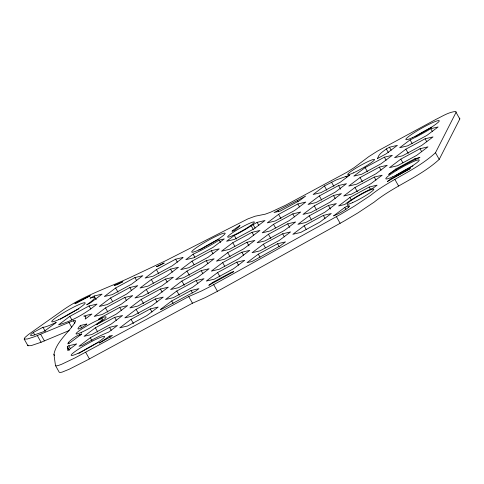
<?xml version="1.0" encoding="UTF-8"?>
<svg xmlns="http://www.w3.org/2000/svg" width="484" height="484" viewBox="0 0 484 484"><rect width="100%" height="100%" fill="white"/><g stroke="black" fill="none" stroke-linecap="round" stroke-linejoin="round"><path stroke-width="0.73" d="M24.2 339.102L24.914 337.523L28.465 334.498L64.106 309.306C84.797 295.131 109.082 287.46 131.594 276.824L165.77 260.682L247.82 218.919L255.147 216.209L265.274 214.164L270.489 212.258L285.354 205.343L346.586 172.419L354.282 167.579L368.657 156.719L377.459 151.099L436.102 119.3C442.467 116.239 448.783 111.979 455.964 111.459L456.055 112.361L459.8 118.997L439.224 159.381C420.118 176.993 394.399 185.723 374.174 202.124L357.839 212.948L344.584 220.819L217.437 291.308L205.343 297.569L192.481 303.202L86.509 360.459L69.139 369.274L62.152 372.105L60.052 372.541L59.23 372.244L55.472 365.535L53.936 354.342C56.44 341.232 69.073 332.532 75.595 321.412L75.45 320.529L74.724 320.487L71.553 321.394L34.08 336.876L27.4 338.994L24.2 339.102L27.945 345.739L31.145 345.636L41.092 342.261L69.26 330.505M27.945 345.739L27.963 345.086M68.438 342.388L67.796 343.894L70.495 342.436L81.79 333.93C76.793 335.382 72.104 338.673 68.438 342.388L69.115 343.598M55.491 365.601L56.307 365.904L58.407 365.468L61.686 364.258L74.681 358.069L188.742 296.559L201.604 290.932L210.365 286.486L340.839 214.182L354.094 206.311L370.435 195.488C390.661 179.08 416.379 170.35 435.485 152.738L456.055 112.361M80.308 325.526C72.703 333.603 85.874 325.423 86.86 323.977L80.308 325.526L81.669 327.946M33.348 332.46L32.126 333.458A19.1 2.081 -29.4 0 0 30.565 335.291L31.006 335.69L32.367 335.575L43.766 331.643L56.295 322.465L55.793 322.586A29.941 3.261 -29.4 0 1 42.967 327.263L33.348 332.46L34.709 334.874M69.865 316.336L58.57 324.843C72.679 320.886 85.704 313.342 97 304.073L89.08 305.948L69.865 316.336L71.904 319.954M115.64 287.992L104.338 296.504L112.258 294.629L131.539 284.205L142.84 275.698L134.921 277.574L115.64 287.992L118.023 292.215M110.57 297.944L99.268 306.457L107.188 304.581L126.469 294.157L137.771 285.651L129.851 287.526L110.57 297.944L112.609 301.568M105.5 307.897L94.198 316.403L102.118 314.527L121.399 304.109L132.701 295.603L124.781 297.478L105.5 307.897L107.884 312.119M156.405 269.57L145.109 278.076L153.029 276.201L172.243 265.819L183.121 257.621A29.941 3.261 -29.4 0 1 182.583 257.536L175.625 259.182L156.405 269.57L158.788 273.793M151.335 279.516L140.039 288.028L147.959 286.153L167.174 275.771L178.475 267.259L170.556 269.134L151.335 279.516L153.38 283.14M95.36 327.795L84.059 336.307L91.978 334.432L111.26 324.014L122.561 315.501L114.641 317.377L95.36 327.795L97.738 332.024M146.265 289.468L134.969 297.981L142.889 296.105L162.104 285.717L173.405 277.211L165.486 279.087L146.265 289.468L148.648 293.697M193.134 254.173L185.814 259.684L193.733 257.809L213.014 247.391L224.273 238.902L219.179 240.1A29.941 3.261 -29.4 0 1 193.134 254.173L194.834 257.192M90.29 337.747L78.989 346.26L82.044 345.534A29.941 3.261 -29.4 0 1 108.573 332.169L117.485 325.454L109.572 327.329L90.29 337.747L91.99 340.766M141.195 299.421L129.9 307.933L137.819 306.057L157.034 295.67L168.329 287.163L160.416 289.039L141.195 299.421L143.579 303.643M192.039 261.13L180.744 269.636L188.663 267.761L207.945 257.343L219.24 248.83L211.32 250.706L192.039 261.13L194.084 264.748M136.125 309.373L124.83 317.885L132.743 316.01L151.964 305.622L163.259 297.109L155.346 298.985L136.125 309.373L138.509 313.596M186.969 271.082L175.674 279.589L183.587 277.713L202.869 267.295L214.17 258.783L206.251 260.658L186.969 271.082L189.353 275.305M234.304 235.448L226.579 241.262L234.498 239.386L253.719 228.999L265.014 220.492L257.095 222.368L251.214 225.762A19.166 2.087 -29.4 0 1 234.304 235.448L236.343 239.066M131.055 319.325L119.754 327.831L127.673 325.956L146.894 315.574L158.189 307.062L150.27 308.937L131.055 319.325L133.439 323.548M181.899 281.029L170.604 289.541L178.517 287.665L197.799 277.247L209.1 268.735L201.181 270.61L181.899 281.029L184.283 285.257M232.81 242.702L221.509 251.214L229.428 249.339L248.643 238.951L259.944 230.444L252.025 232.32L232.81 242.702L234.849 246.326M176.829 290.981L165.528 299.493L173.447 297.618L192.729 287.2L204.03 278.687L196.111 280.563L176.829 290.981L179.213 295.21M227.74 252.654L216.439 261.166L224.358 259.291L243.573 248.903L254.874 240.397L246.955 242.272L227.74 252.654L230.118 256.877M278.584 214.364L267.283 222.87L275.202 220.994L294.484 210.576L305.785 202.064L297.866 203.939L278.584 214.364L280.962 218.587M171.759 300.933L160.458 309.445L162.031 309.07L195.802 291.017L198.96 288.639L191.041 290.515L171.759 300.933L173.121 303.347M222.67 262.606L211.369 271.113L219.288 269.237L238.503 258.855L249.804 250.343L241.885 252.218L222.67 262.606L224.709 266.224M273.514 224.31L262.213 232.822L270.132 230.947L289.414 220.529L300.709 212.016L292.796 213.892L273.514 224.31L275.553 227.934M324.419 185.983L313.124 194.495L321.043 192.62L340.258 182.232L349.726 175.099A19.166 2.087 -29.4 0 1 345.993 176.442L336.162 179.969L324.419 185.983L326.803 190.212M217.594 272.559L206.299 281.065L214.218 279.189L233.433 268.808L244.735 260.295L236.815 262.171L217.594 272.559L219.978 276.781M268.445 234.262L257.143 242.774L265.063 240.899L284.344 230.481L295.639 221.968L287.726 223.844L268.445 234.262L270.822 238.491M319.349 195.935L308.054 204.448L315.967 202.572L335.188 192.184L346.483 183.678L338.57 185.553L319.349 195.935L321.733 200.158M263.369 244.214L252.073 252.727L259.993 250.851L279.274 240.427L290.569 231.921L282.65 233.796L263.369 244.214L265.413 247.838M314.279 205.888L302.984 214.4L310.897 212.524L330.118 202.137L341.414 193.624L333.494 195.5L314.279 205.888L316.663 210.11M365.124 167.597L353.828 176.103L361.742 174.228L381.023 163.81L392.324 155.297L384.405 157.173L365.124 167.597L367.507 171.82M258.299 254.167L247.003 262.679L252.122 261.463L279.994 246.017L285.499 241.873L277.58 243.748L258.299 254.167L260.005 257.185M309.209 215.84L297.908 224.346L305.827 222.471L325.048 212.089L336.344 203.576L328.424 205.452L309.209 215.84L311.593 220.063M360.054 177.543L348.752 186.056L356.672 184.18L375.953 173.762L387.254 165.25L379.335 167.125L360.054 177.543L362.437 181.772M410.099 139.87L399.663 147.729L407.582 145.853L426.797 135.466L438.099 126.959L430.784 128.69A26.832 2.922 -29.4 0 1 410.099 139.87L412.138 143.488M304.14 225.792L292.838 234.298L300.758 232.423L319.978 222.041L331.274 213.529L323.354 215.404L304.14 225.792L306.178 229.41M354.984 187.496L343.682 196.008L351.602 194.132L370.883 183.714L382.185 175.202L374.265 177.077L354.984 187.496L357.367 191.724M405.894 149.169L394.593 157.681L402.513 155.806L421.727 145.418L433.029 136.911L425.109 138.787L405.894 149.169L408.272 153.392M349.914 197.448L338.612 205.96L344.911 204.466A19.166 2.087 -29.4 0 1 371.258 188.893L373.364 187.98L377.115 185.154L369.195 187.03L349.914 197.448L351.275 199.862M400.825 159.121L389.523 167.627L397.443 165.752L416.657 155.37L427.959 146.858L420.039 148.733L400.825 159.121L402.863 162.739M344.844 207.4L333.543 215.906C339.199 213.559 345.038 210.419 349.678 206.317L349.248 205.803L347.73 205.839L344.844 207.4L345.86 209.209M395.749 169.073L388.664 174.409A26.832 2.922 -29.4 0 1 419.937 157.512L414.969 158.685L395.749 169.073L396.432 170.277M386.323 148.927C383.249 151.45 379.081 153.682 377.847 157.651A19.166 2.087 -29.4 0 1 377.393 158.558L386.093 153.858L397.394 145.345L389.475 147.221L386.323 148.927L388.362 152.551M94.156 295.996L90.103 298.186A29.941 3.261 -29.4 0 1 86.721 304.823L90.774 302.633L102.07 294.121L94.156 295.996L96.195 299.62M297.364 200.521L305.61 196.062L299.554 200.624L280.272 211.042L274.011 212.524L297.364 200.521L298.041 201.725M119.711 307.425L100.43 317.849L98.458 319.331A19.166 2.087 -29.4 0 1 106.081 317.274A19.166 2.087 -29.4 0 1 96.449 324.625L116.329 314.062L127.631 305.549L119.711 307.425L121.411 310.444M67.288 346.574L68.801 345.757L76.72 343.882L67.827 350.579L67.288 346.574L69.333 350.192M109.402 336.12L112.415 335.406L110.177 337.094L99.208 343.023A29.941 3.261 -29.4 0 0 109.402 336.12L110.086 337.324M430.784 128.69L432.484 131.708M435.485 152.738L439.224 159.381M425.109 138.787L426.809 141.8M420.039 148.733L421.739 151.752M414.969 158.685L415.647 159.895M389.475 147.221L391.175 150.24M384.405 157.173L386.105 160.192M394.865 179.376L398.604 186.019M379.335 167.125L381.035 170.144M374.265 177.077L375.965 180.096M369.195 187.03L370.556 189.444M345.993 176.442L346.677 177.646M338.57 185.553L340.609 189.171M347.73 205.839L348.746 207.654M331.516 182.147L333.899 186.376M333.494 195.5L335.2 198.519M336.398 216.675L340.143 223.312M328.424 205.452L330.469 209.076M323.354 215.404L325.054 218.423M297.866 203.939L299.566 206.958M292.796 213.892L294.496 216.911M287.726 223.844L289.765 227.468M278.046 210.498L278.73 211.708M282.65 233.796L284.356 236.815M277.58 243.748L279.286 246.767M257.095 222.368L258.795 225.387M253.096 224.528L255.141 228.152M251.214 225.762L253.253 229.386M252.025 232.32L253.725 235.339M246.955 242.272L248.994 245.89M241.885 252.218L243.585 255.237M236.815 262.171L238.515 265.19M219.179 240.1L220.541 242.514M211.32 250.706L213.02 253.725M206.251 260.658L207.951 263.677M213.698 284.671L217.437 291.308M201.181 270.61L202.881 273.629M196.111 280.563L197.811 283.582M175.625 259.182L177.326 262.201M191.041 290.515L192.402 292.929M188.742 296.559L192.481 303.202M170.556 269.134L172.256 272.153M165.486 279.087L167.186 282.105M160.416 289.039L162.116 292.052M155.346 298.985L157.046 302.004M134.921 277.574L136.621 280.593M150.27 308.937L151.976 311.956M129.851 287.526L131.551 290.545M124.781 297.478L126.481 300.491M114.641 317.377L116.341 320.396M109.572 327.329L111.272 330.348M89.08 305.948L90.786 308.967M73.453 320.759L74.814 323.173M79.358 334.504L80.035 335.714M68.964 322.423L71.686 327.251M85.674 352.255L89.419 358.898M68.801 345.757L70.501 348.77M67.318 346.883L69.018 349.902M42.967 327.263L45.351 331.492M53.936 354.342L54.619 355.552M40.668 334.269L44.413 340.905M37.347 335.624L41.092 342.261M459.709 118.096L459.8 118.997M415.03 136.682A19.166 2.087 -29.4 0 1 431.71 127.244M199.741 249.986A19.166 2.087 -29.4 0 1 218.242 239.465M79.213 353.253A19.166 2.087 -29.4 0 1 98.355 342.43M60.312 319.246A19.166 2.087 -29.4 0 1 78.88 308.81M395.011 175.964A19.166 2.087 -29.4 0 1 412.985 165.915M239.919 225.423L238.872 226.911L234.323 230.674L231.945 231.243A29.941 3.261 -29.4 0 0 233.028 230.275L239.919 225.423M85.825 316.802L85.19 319.101L91.93 314.025L83.768 316.034L85.825 316.802M212.524 282.511L208.804 285.312L233.736 271.651L231.745 272.123L212.524 282.511M390.679 179.026L387.339 181.542L410.353 168.529L407.316 170.035A26.832 2.922 -29.4 0 1 393.262 177.628L390.679 179.026M76.696 302.397L74.79 303.504L76.629 303.069L90.308 295.676L76.696 302.397M122.815 281.712L117.328 284.677L114.127 285.433L122.815 281.712M164.076 263.018L158.099 266.248L156.453 266.642L164.076 263.018M412.779 137.486A19.166 2.087 -29.4 0 0 439.206 121.121A19.166 2.087 -29.4 0 0 415.702 131.745A19.166 2.087 -29.4 0 0 412.779 137.486M198.658 250.022A19.166 2.087 -29.4 0 0 225.084 233.657A19.166 2.087 -29.4 0 0 201.586 244.275A19.166 2.087 -29.4 0 0 198.658 250.022M78.13 353.29A19.166 2.087 -29.4 0 0 104.556 336.924A19.166 2.087 -29.4 0 0 81.058 347.542A19.166 2.087 -29.4 0 0 78.13 353.29M58.655 319.664A19.166 2.087 -29.4 0 0 85.087 303.305A19.166 2.087 -29.4 0 0 61.583 313.922A19.166 2.087 -29.4 0 0 58.655 319.664M392.76 176.775A19.166 2.087 -29.4 0 0 419.186 160.41A19.166 2.087 -29.4 0 0 395.688 171.027A19.166 2.087 -29.4 0 0 392.76 176.775M352.654 202.596A15.331 1.67 -29.4 0 0 373.799 189.504A15.331 1.67 -29.4 0 0 354.996 197.998A15.331 1.67 -29.4 0 0 352.654 202.596M233.161 235.436A15.331 1.67 -29.4 0 0 254.306 222.35A15.331 1.67 -29.4 0 0 235.502 230.844A15.331 1.67 -29.4 0 0 233.161 235.436M81.56 332.266A15.331 1.67 -29.4 0 0 102.705 319.18A15.331 1.67 -29.4 0 0 83.901 327.674A15.331 1.67 -29.4 0 0 81.56 332.266M353.302 172.921A15.331 1.67 -29.4 0 0 374.447 159.829A15.331 1.67 -29.4 0 0 355.643 168.323A15.331 1.67 -29.4 0 0 353.302 172.921"/></g></svg>
